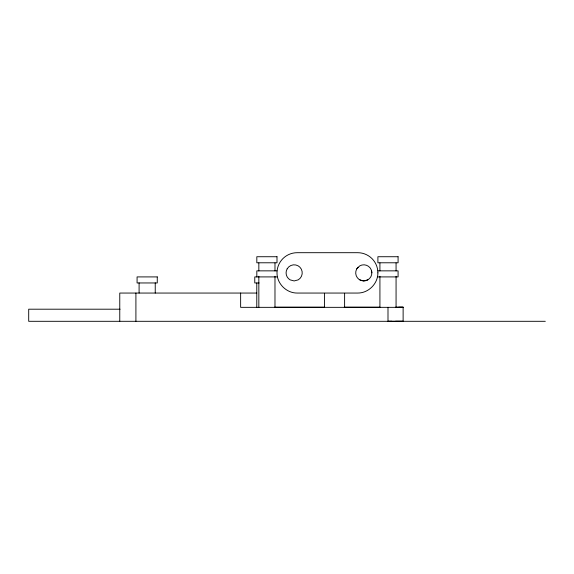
<?xml version="1.0" encoding="UTF-8"?>
<svg xmlns="http://www.w3.org/2000/svg" width="574" height="574" viewBox="0 0 574 574"><rect width="100%" height="100%" fill="white"/><g stroke="black" fill="none" stroke-linecap="round" stroke-linejoin="round"><path stroke-width="0.86" d="M395.551 321.261L403.12 321.275L403.127 307.183L395.558 307.169M356.784 268.84L359.74 265.884A8.072 8.072 0 0 1 371.816 272.169A8.072 8.072 0 0 1 361.017 280.456A8.072 8.072 0 0 1 358.068 267.168M367.812 279.861L363.78 280.944L359.74 279.861M403.12 321.275L387.995 321.304L387.995 307.341M387.995 321.304L391.899 321.261M398.693 307.19L403.127 307.183M276.998 270.856L256.822 270.856L256.822 276.912M377.9 270.856L398.083 270.856L398.083 276.912L377.9 276.912M276.998 276.912L254.763 276.912L254.763 282.96L259.111 282.96M256.779 293.056L119.765 293.056L119.765 321.304M274.573 307.183L324.583 307.19M344.257 307.169L379.952 307.19M403.127 307.341L240.635 307.341L240.635 293.056M120.081 309.199L28.7 309.199L28.7 321.304L545.3 321.304M371.572 270.784L371.852 272.872M396.067 262.942L396.067 270.935M396.067 276.266L396.067 307.341M379.923 262.942L379.923 270.935M379.923 276.266L379.923 307.341M344.608 293.307L344.608 307.434M324.425 293.307L324.425 307.434M274.982 262.942L274.982 270.935M274.982 276.266L274.982 307.341M258.838 262.942L258.838 270.935M258.838 276.266L258.838 307.341M256.779 283.018L256.779 307.456M155.238 282.86L155.238 293.056M139.095 282.86L139.095 293.056M135.909 293.056L135.909 321.304M377.9 272.872C377.972 283.678 368.522 293.12 357.724 293.056L297.181 293.056C286.383 293.12 276.933 283.678 276.998 272.872A20.183 20.183 0 0 1 297.181 252.696L357.724 252.696A20.183 20.183 0 0 1 377.9 272.872M287.165 268.84L286.354 270.784A8.072 8.072 0 0 0 290.114 279.861L294.153 280.944L298.193 279.861A8.072 8.072 0 0 0 299.865 267.168L298.193 265.884A8.072 8.072 0 0 0 287.165 268.84M276.998 256.729L256.822 256.729L256.822 262.784L276.998 262.784L276.998 256.729M398.083 256.729L377.9 256.729L377.9 262.784L398.083 262.784L398.083 256.729M157.262 276.912L137.078 276.912L137.078 282.96L157.262 282.96L157.262 276.912"/></g></svg>
